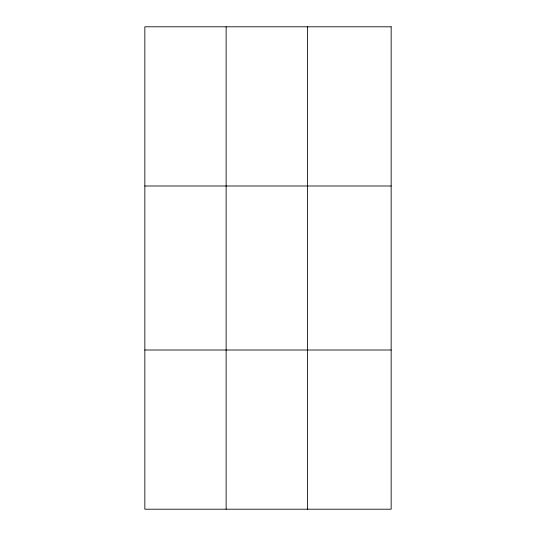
<?xml version="1.0" encoding="UTF-8"?>
<svg xmlns="http://www.w3.org/2000/svg" width="536" height="536" viewBox="0 0 536 536"><rect width="100%" height="100%" fill="white"/><g stroke="black" fill="none" stroke-linecap="round" stroke-linejoin="round"><path stroke-width="0.8" d="M226.125 26.8L226.125 509.2M307.409 26.8L307.409 509.2M144.841 185.992L391.159 185.992M144.841 350.008L391.159 350.008M391.159 26.8L391.159 509.2L144.841 509.2L144.841 26.8L391.159 26.8"/></g></svg>
